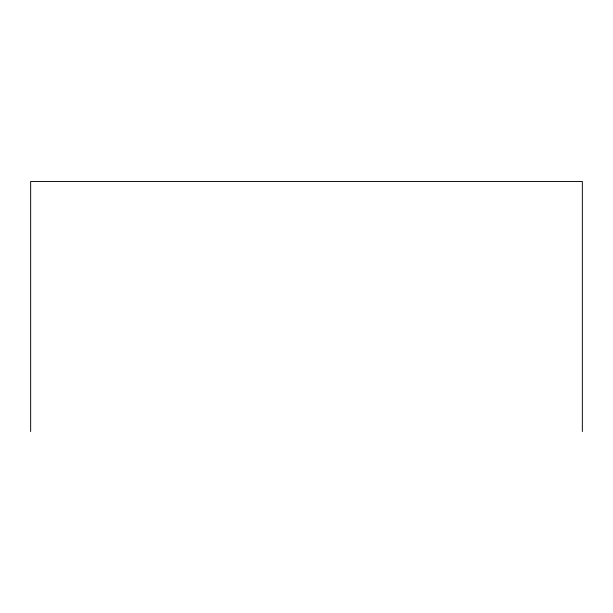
<?xml version="1.0" encoding="UTF-8"?>
<svg xmlns="http://www.w3.org/2000/svg" width="613" height="613" viewBox="0 0 613 613"><rect width="100%" height="100%" fill="white"/><g stroke="black" fill="none" stroke-linecap="round" stroke-linejoin="round"><path stroke-width="0.92" d="M582.35 431.529L582.35 181.471L30.65 181.471L30.65 431.529"/></g></svg>
